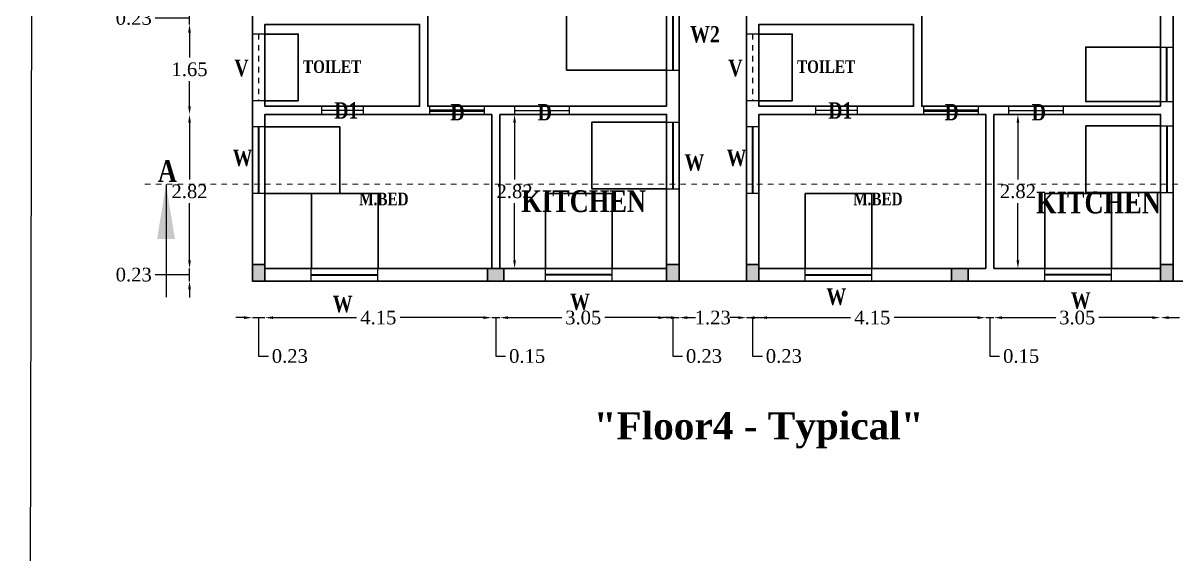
# Model space of a CAD drawing. Header units: metres. Extents: x 5 to 221, y 0 to 97.
# Drawn here: x 184.52 to 205.61, y 55.98 to 65.7 of the extents above; entities that cross this region are included whole.
import ezdxf

# ---------------------------------------------------------------- set-up
doc = ezdxf.new("R2010")
doc.units = ezdxf.units.M
doc.header["$LTSCALE"] = 0.015
doc.linetypes.add('DASHED2', pattern=[9.525, 6.35, -3.175])
doc.layers.add('FLOOR01', color=7, linetype='Continuous', lineweight=50)
doc.layers.add('FLOOR04', color=7, linetype='Continuous', lineweight=50)
doc.styles.get("Standard").update_dxf_attribs({"font": 'times.ttf'})
doc.styles.add('style1', font='timesbd.ttf', dxfattribs={"width": 0.8, "height": 0.18})
doc.styles.add('style4', font='timesbd.ttf', dxfattribs={"height": 0.25})
doc.dimstyles.new('Copy of 0.25', dxfattribs={"dimtxt": 0.3, "dimasz": 0.5, "dimexe": 0.1, "dimexo": 0.4, "dimgap": 0.09, "dimtad": 0, "dimtih": 1, "dimtoh": 1, "dimzin": 0, "dimdsep": 46, "dimtxsty": 'Standard', "dimcen": 0.09, "dimclrt": 256, "dimadec": 0, "dimazin": 0, "dimtfac": 1, "dimtofl": 0, "dimtmove": 0, "dimatfit": 0, "dimfxl": 1, "dimtolj": 1, "dimtzin": 0, "dimarcsym": 0})
doc.dimstyles.new('M', dxfattribs={"dimtxt": 0.25, "dimasz": 0.15, "dimexe": 0.15, "dimexo": 1.1, "dimgap": 0.09, "dimtad": 0, "dimtih": 1, "dimtoh": 1, "dimzin": 0, "dimdsep": 46, "dimtxsty": 'Standard', "dimcen": 0.09, "dimse1": 1, "dimse2": 1, "dimclrt": 256, "dimadec": 0, "dimazin": 0, "dimtfac": 1, "dimtofl": 0, "dimtmove": 0, "dimatfit": 3, "dimfxl": 1, "dimtolj": 1, "dimtzin": 0, "dimarcsym": 0})

# ---------------------------------------------------------------- blocks, each defined once
blk = doc.blocks.new('*D137')
at = {"color": 0, "lineweight": -2, "transparency": 16777216}
for p, q in [((188.562, 60.305), (188.412, 60.305)), ((188.712, 60.305), (188.942, 60.305)), ((188.827, 60.305), (188.827, 59.6)), ((189.092, 60.305), (189.242, 60.305)), ((188.827, 59.6), (189.007, 59.6))]:
    blk.add_line(p, q, dxfattribs=at)
at = {"color": 0, "lineweight": 30, "transparency": 16777216}
for points in [[(188.562, 60.33), (188.562, 60.28), (188.712, 60.305)], [(189.092, 60.33), (189.092, 60.28), (188.942, 60.305)]]:
    blk.add_solid(points, dxfattribs=at)
at = {"transparency": 16777216, "insert": (189.398, 59.6), "char_height": 0.25, "attachment_point": 5}
blk.add_mtext('\\A1;0.23', dxfattribs=at)
blk = doc.blocks.new('*D138')
at = {"color": 0, "lineweight": -2, "transparency": 16777216}
for p, q in [((189.092, 60.305), (190.619, 60.305)), ((192.942, 60.305), (191.415, 60.305))]:
    blk.add_line(p, q, dxfattribs=at)
at = {"color": 0, "lineweight": 30, "transparency": 16777216}
for points in [[(189.092, 60.33), (189.092, 60.28), (188.942, 60.305)], [(192.942, 60.33), (192.942, 60.28), (193.092, 60.305)]]:
    blk.add_solid(points, dxfattribs=at)
at = {"transparency": 16777216, "insert": (191.017, 60.305), "char_height": 0.25, "attachment_point": 5}
blk.add_mtext('\\A1;4.15', dxfattribs=at)
blk = doc.blocks.new('*D139')
at = {"color": 0, "lineweight": -2, "transparency": 16777216}
for p, q in [((192.942, 60.305), (192.792, 60.305)), ((193.092, 60.305), (193.242, 60.305)), ((193.167, 60.305), (193.167, 59.6)), ((193.392, 60.305), (193.542, 60.305)), ((193.167, 59.6), (193.347, 59.6))]:
    blk.add_line(p, q, dxfattribs=at)
at = {"color": 0, "lineweight": 30, "transparency": 16777216}
for points in [[(192.942, 60.33), (192.942, 60.28), (193.092, 60.305)], [(193.392, 60.33), (193.392, 60.28), (193.242, 60.305)]]:
    blk.add_solid(points, dxfattribs=at)
at = {"transparency": 16777216, "insert": (193.741, 59.6), "char_height": 0.25, "attachment_point": 5}
blk.add_mtext('\\A1;0.15', dxfattribs=at)
blk = doc.blocks.new('*D140')
at = {"color": 0, "lineweight": -2, "transparency": 16777216}
for p, q in [((193.392, 60.305), (194.374, 60.305)), ((196.142, 60.305), (195.161, 60.305))]:
    blk.add_line(p, q, dxfattribs=at)
at = {"color": 0, "lineweight": 30, "transparency": 16777216}
for points in [[(193.392, 60.33), (193.392, 60.28), (193.242, 60.305)], [(196.142, 60.33), (196.142, 60.28), (196.292, 60.305)]]:
    blk.add_solid(points, dxfattribs=at)
at = {"transparency": 16777216, "insert": (194.767, 60.305), "char_height": 0.25, "attachment_point": 5}
blk.add_mtext('\\A1;3.05', dxfattribs=at)
blk = doc.blocks.new('*D141')
at = {"color": 0, "lineweight": -2, "transparency": 16777216}
for p, q in [((196.142, 60.305), (195.992, 60.305)), ((196.292, 60.305), (196.522, 60.305)), ((196.407, 60.305), (196.407, 59.6)), ((196.672, 60.305), (196.822, 60.305)), ((196.407, 59.6), (196.587, 59.6))]:
    blk.add_line(p, q, dxfattribs=at)
at = {"color": 0, "lineweight": 30, "transparency": 16777216}
for points in [[(196.142, 60.33), (196.142, 60.28), (196.292, 60.305)], [(196.672, 60.33), (196.672, 60.28), (196.522, 60.305)]]:
    blk.add_solid(points, dxfattribs=at)
at = {"transparency": 16777216, "insert": (196.978, 59.6), "char_height": 0.25, "attachment_point": 5}
blk.add_mtext('\\A1;0.23', dxfattribs=at)
blk = doc.blocks.new('*D142')
at = {"color": 0, "lineweight": -2, "transparency": 16777216}
for p, q in [((196.372, 60.305), (196.222, 60.305)), ((197.903, 60.305), (198.053, 60.305))]:
    blk.add_line(p, q, dxfattribs=at)
at = {"color": 0, "lineweight": 30, "transparency": 16777216}
for points in [[(196.372, 60.33), (196.372, 60.28), (196.522, 60.305)], [(197.903, 60.33), (197.903, 60.28), (197.753, 60.305)]]:
    blk.add_solid(points, dxfattribs=at)
at = {"transparency": 16777216, "insert": (197.138, 60.305), "char_height": 0.25, "attachment_point": 5}
blk.add_mtext('\\A1;1.23', dxfattribs=at)
blk = doc.blocks.new('*D143')
at = {"color": 0, "lineweight": -2, "transparency": 16777216}
for p, q in [((197.603, 60.305), (197.453, 60.305)), ((197.753, 60.305), (197.983, 60.305)), ((197.868, 60.305), (197.868, 59.6)), ((198.133, 60.305), (198.283, 60.305)), ((197.868, 59.6), (198.048, 59.6))]:
    blk.add_line(p, q, dxfattribs=at)
at = {"color": 0, "lineweight": 30, "transparency": 16777216}
for points in [[(197.603, 60.33), (197.603, 60.28), (197.753, 60.305)], [(198.133, 60.33), (198.133, 60.28), (197.983, 60.305)]]:
    blk.add_solid(points, dxfattribs=at)
at = {"transparency": 16777216, "insert": (198.439, 59.6), "char_height": 0.25, "attachment_point": 5}
blk.add_mtext('\\A1;0.23', dxfattribs=at)
blk = doc.blocks.new('*D144')
at = {"color": 0, "lineweight": -2, "transparency": 16777216}
for p, q in [((198.133, 60.305), (199.66, 60.305)), ((201.983, 60.305), (200.456, 60.305))]:
    blk.add_line(p, q, dxfattribs=at)
at = {"color": 0, "lineweight": 30, "transparency": 16777216}
for points in [[(198.133, 60.33), (198.133, 60.28), (197.983, 60.305)], [(201.983, 60.33), (201.983, 60.28), (202.133, 60.305)]]:
    blk.add_solid(points, dxfattribs=at)
at = {"transparency": 16777216, "insert": (200.058, 60.305), "char_height": 0.25, "attachment_point": 5}
blk.add_mtext('\\A1;4.15', dxfattribs=at)
blk = doc.blocks.new('*D145')
at = {"color": 0, "lineweight": -2, "transparency": 16777216}
for p, q in [((201.983, 60.305), (201.833, 60.305)), ((202.133, 60.305), (202.283, 60.305)), ((202.208, 60.305), (202.208, 59.6)), ((202.433, 60.305), (202.583, 60.305)), ((202.208, 59.6), (202.388, 59.6))]:
    blk.add_line(p, q, dxfattribs=at)
at = {"color": 0, "lineweight": 30, "transparency": 16777216}
for points in [[(201.983, 60.33), (201.983, 60.28), (202.133, 60.305)], [(202.433, 60.33), (202.433, 60.28), (202.283, 60.305)]]:
    blk.add_solid(points, dxfattribs=at)
at = {"transparency": 16777216, "insert": (202.782, 59.6), "char_height": 0.25, "attachment_point": 5}
blk.add_mtext('\\A1;0.15', dxfattribs=at)
blk = doc.blocks.new('*D146')
at = {"color": 0, "lineweight": -2, "transparency": 16777216}
for p, q in [((202.433, 60.305), (203.415, 60.305)), ((205.183, 60.305), (204.201, 60.305))]:
    blk.add_line(p, q, dxfattribs=at)
at = {"color": 0, "lineweight": 30, "transparency": 16777216}
for points in [[(202.433, 60.33), (202.433, 60.28), (202.283, 60.305)], [(205.183, 60.33), (205.183, 60.28), (205.333, 60.305)]]:
    blk.add_solid(points, dxfattribs=at)
at = {"transparency": 16777216, "insert": (203.808, 60.305), "char_height": 0.25, "attachment_point": 5}
blk.add_mtext('\\A1;3.05', dxfattribs=at)
blk = doc.blocks.new('*D147')
at = {"color": 0, "lineweight": -2, "transparency": 16777216}
for p, q in [((205.483, 60.305), (205.681, 60.305)), ((206.648, 60.305), (206.45, 60.305))]:
    blk.add_line(p, q, dxfattribs=at)
at = {"color": 0, "lineweight": 30, "transparency": 16777216}
for points in [[(205.483, 60.33), (205.483, 60.28), (205.333, 60.305)], [(206.648, 60.33), (206.648, 60.28), (206.798, 60.305)]]:
    blk.add_solid(points, dxfattribs=at)
at = {"transparency": 16777216, "insert": (206.065, 60.305), "char_height": 0.25, "attachment_point": 5}
blk.add_mtext('\\A1;1.46', dxfattribs=at)
blk = doc.blocks.new('*D152')
at = {"color": 0, "lineweight": -2, "transparency": 16777216}
for p, q in [((187.562, 61.356), (187.562, 61.506)), ((187.562, 60.976), (187.562, 61.206)), ((187.112, 61.091), (186.932, 61.091)), ((187.562, 61.091), (187.112, 61.091)), ((187.562, 60.826), (187.562, 60.676))]:
    blk.add_line(p, q, dxfattribs=at)
at = {"color": 0, "lineweight": 30, "transparency": 16777216}
for points in [[(187.537, 61.356), (187.587, 61.356), (187.562, 61.206)], [(187.537, 60.826), (187.587, 60.826), (187.562, 60.976)]]:
    blk.add_solid(points, dxfattribs=at)
at = {"transparency": 16777216, "insert": (186.541, 61.091), "char_height": 0.25, "attachment_point": 5}
blk.add_mtext('\\A1;0.23', dxfattribs=at)
blk = doc.blocks.new('*D156')
at = {"color": 0, "lineweight": -2, "transparency": 16777216}
for p, q in [((187.562, 63.876), (187.562, 62.834)), ((187.562, 61.356), (187.562, 62.399))]:
    blk.add_line(p, q, dxfattribs=at)
at = {"color": 0, "lineweight": 30, "transparency": 16777216}
for points in [[(187.537, 63.876), (187.587, 63.876), (187.562, 64.026)], [(187.537, 61.356), (187.587, 61.356), (187.562, 61.206)]]:
    blk.add_solid(points, dxfattribs=at)
at = {"transparency": 16777216, "insert": (187.562, 62.616), "char_height": 0.25, "attachment_point": 5}
blk.add_mtext('\\A1;2.82', dxfattribs=at)
blk = doc.blocks.new('*D157')
at = {"color": 0, "lineweight": -2, "transparency": 16777216}
for p, q in [((187.562, 65.526), (187.562, 65.069)), ((187.562, 64.176), (187.562, 64.634))]:
    blk.add_line(p, q, dxfattribs=at)
at = {"color": 0, "lineweight": 30, "transparency": 16777216}
for points in [[(187.537, 65.526), (187.587, 65.526), (187.562, 65.676)], [(187.537, 64.176), (187.587, 64.176), (187.562, 64.026)]]:
    blk.add_solid(points, dxfattribs=at)
at = {"transparency": 16777216, "insert": (187.562, 64.851), "char_height": 0.25, "attachment_point": 5}
blk.add_mtext('\\A1;1.65', dxfattribs=at)
blk = doc.blocks.new('*D158')
at = {"color": 0, "lineweight": -2, "transparency": 16777216}
for p, q in [((187.562, 66.056), (187.562, 66.206)), ((187.562, 65.676), (187.562, 65.906)), ((187.112, 65.791), (186.932, 65.791)), ((187.562, 65.791), (187.112, 65.791)), ((187.562, 65.526), (187.562, 65.376))]:
    blk.add_line(p, q, dxfattribs=at)
at = {"color": 0, "lineweight": 30, "transparency": 16777216}
for points in [[(187.537, 66.056), (187.587, 66.056), (187.562, 65.906)], [(187.537, 65.526), (187.587, 65.526), (187.562, 65.676)]]:
    blk.add_solid(points, dxfattribs=at)
at = {"transparency": 16777216, "insert": (186.541, 65.791), "char_height": 0.25, "attachment_point": 5}
blk.add_mtext('\\A1;0.23', dxfattribs=at)
blk = doc.blocks.new('*D167')
at = {"layer": 'FLOOR04', "color": 0, "lineweight": -2, "transparency": 16777216}
for p, q in [((193.511, 63.876), (193.511, 62.834)), ((193.511, 61.356), (193.511, 62.399))]:
    blk.add_line(p, q, dxfattribs=at)
at = {"layer": 'FLOOR04', "color": 0, "lineweight": 30, "transparency": 16777216}
for points in [[(193.486, 63.876), (193.536, 63.876), (193.511, 64.026)], [(193.486, 61.356), (193.536, 61.356), (193.511, 61.206)]]:
    blk.add_solid(points, dxfattribs=at)
at = {"layer": 'FLOOR04', "lineweight": 30, "transparency": 16777216, "insert": (193.511, 62.616), "char_height": 0.25, "attachment_point": 5}
blk.add_mtext('\\A1;2.82', dxfattribs=at)
blk = doc.blocks.new('*D168')
at = {"layer": 'FLOOR04', "color": 0, "lineweight": -2, "transparency": 16777216}
for p, q in [((202.723, 63.876), (202.723, 62.834)), ((202.723, 61.356), (202.723, 62.399))]:
    blk.add_line(p, q, dxfattribs=at)
at = {"layer": 'FLOOR04', "color": 0, "lineweight": 30, "transparency": 16777216}
for points in [[(202.698, 63.876), (202.748, 63.876), (202.723, 64.026)], [(202.698, 61.356), (202.748, 61.356), (202.723, 61.206)]]:
    blk.add_solid(points, dxfattribs=at)
at = {"layer": 'FLOOR04', "lineweight": 30, "transparency": 16777216, "insert": (202.723, 62.616), "char_height": 0.25, "attachment_point": 5}
blk.add_mtext('\\A1;2.82', dxfattribs=at)

msp = doc.modelspace()

# ---------------------------------------------------------------- hatches: boundary and pattern name
at = {"layer": 'FLOOR04'}
h = msp.add_hatch(color=256, dxfattribs=at)
h.dxf.hatch_style = 1
h.paths.add_polyline_path([(188.712, 60.976), (188.942, 60.976), (188.942, 61.276), (188.712, 61.276)])
h = msp.add_hatch(color=256, dxfattribs=at)
h.dxf.hatch_style = 1
h.paths.add_polyline_path([(193.317, 60.976), (193.317, 61.206), (193.017, 61.206), (193.017, 60.976)])
h = msp.add_hatch(color=256, dxfattribs=at)
h.dxf.hatch_style = 1
h.paths.add_polyline_path([(196.292, 60.976), (196.522, 60.976), (196.522, 61.276), (196.292, 61.276)])
h = msp.add_hatch(color=256, dxfattribs=at)
h.dxf.hatch_style = 1
h.paths.add_polyline_path([(197.753, 60.976), (197.983, 60.976), (197.983, 61.276), (197.753, 61.276)])
h = msp.add_hatch(color=256, dxfattribs=at)
h.dxf.hatch_style = 1
h.paths.add_polyline_path([(201.81, 60.976), (201.81, 61.206), (201.51, 61.206), (201.51, 60.976)])
h = msp.add_hatch(color=256, dxfattribs=at)
h.dxf.hatch_style = 1
h.paths.add_polyline_path([(205.333, 60.976), (205.563, 60.976), (205.563, 61.276), (205.333, 61.276)])

# ---------------------------------------------------------------- linework, layer by layer
at = {"lineweight": -2}
for p, q in [((184.516, 0.003), (184.753, 96.793)), ((188.712, 60.976), (188.712, 76.307)), ((196.522, 64.176), (196.522, 70.556)), ((197.753, 70.556), (197.753, 65.676)), ((205.563, 64.176), (205.563, 70.556)), ((191.922, 64.176), (191.922, 65.906)), ((196.292, 65.906), (196.292, 64.176)), ((200.963, 64.176), (200.963, 65.906)), ((205.333, 65.906), (205.333, 64.176)), ((188.712, 65.676), (188.712, 64.176)), ((188.942, 64.176), (188.942, 65.676)), ((188.942, 65.676), (191.772, 65.676)), ((191.772, 65.676), (191.772, 64.176)), ((197.753, 65.676), (197.753, 64.176)), ((197.983, 64.176), (197.983, 65.676)), ((197.983, 65.676), (200.813, 65.676)), ((200.813, 65.676), (200.813, 64.176)), ((205.333, 65.261), (205.563, 65.261)), ((188.712, 64.176), (188.712, 60.976)), ((189.979, 64.176), (188.942, 64.176)), ((191.772, 64.176), (190.739, 64.176)), ((193.242, 64.176), (191.922, 64.176)), ((196.292, 64.176), (193.242, 64.176)), ((196.522, 60.976), (196.522, 64.176)), ((197.753, 64.176), (197.753, 60.976)), ((199.02, 64.176), (197.983, 64.176)), ((200.813, 64.176), (199.78, 64.176)), ((202.283, 64.176), (200.963, 64.176)), ((205.333, 64.176), (202.283, 64.176)), ((205.333, 64.261), (205.563, 64.261)), ((205.563, 60.976), (205.563, 64.176)), ((189.979, 64.026), (188.942, 64.026)), ((188.942, 64.026), (188.942, 61.206)), ((193.092, 64.026), (190.739, 64.026)), ((193.092, 61.206), (193.092, 64.026)), ((193.242, 61.206), (193.242, 64.026)), ((193.242, 64.026), (196.292, 64.026)), ((196.292, 64.026), (196.292, 61.206)), ((199.02, 64.026), (197.983, 64.026)), ((197.983, 64.026), (197.983, 61.206)), ((202.133, 64.026), (199.78, 64.026)), ((202.133, 61.206), (202.133, 64.026)), ((202.283, 61.206), (202.283, 64.026)), ((202.283, 64.026), (205.333, 64.026)), ((205.333, 64.026), (205.333, 61.206)), ((188.942, 61.206), (193.092, 61.206)), ((191.011, 60.976), (191.011, 61.206)), ((193.242, 61.206), (196.292, 61.206)), ((197.983, 61.206), (202.133, 61.206)), ((200.052, 60.976), (200.052, 61.206)), ((202.283, 61.206), (205.333, 61.206)), ((188.712, 60.976), (190.865, 60.976)), ((214.608, 60.976), (188.712, 60.976)), ((190.865, 60.976), (196.522, 60.976)), ((197.753, 60.976), (199.906, 60.976))]:
    msp.add_line(p, q, dxfattribs=at)
at = {"lineweight": 35, "ltscale": 0.2}
for p, q in [((196.407, 66.359), (196.407, 64.839)), ((205.448, 64.261), (205.448, 65.261)), ((188.827, 63.797), (188.827, 62.577)), ((196.407, 63.885), (196.407, 62.665)), ((197.868, 63.797), (197.868, 62.577)), ((205.448, 63.816), (205.448, 62.596)), ((189.791, 61.091), (191.011, 61.091)), ((195.299, 61.091), (194.079, 61.091)), ((198.832, 61.091), (200.052, 61.091)), ((204.433, 61.091), (203.213, 61.091))]:
    msp.add_line(p, q, dxfattribs=at)
at = {"ltscale": 0.2}
for p, q in [((188.942, 65.497), (188.712, 65.497)), ((197.983, 65.497), (197.753, 65.497)), ((196.292, 64.839), (196.522, 64.839)), ((188.942, 64.277), (188.712, 64.277)), ((197.983, 64.277), (197.753, 64.277)), ((188.942, 63.797), (188.712, 63.797)), ((196.292, 63.885), (196.522, 63.885)), ((197.983, 63.797), (197.753, 63.797)), ((205.333, 63.816), (205.563, 63.816)), ((196.292, 62.665), (196.522, 62.665)), ((188.942, 62.577), (188.712, 62.577)), ((197.983, 62.577), (197.753, 62.577)), ((205.333, 62.596), (205.563, 62.596)), ((194.079, 60.976), (194.079, 61.206)), ((195.299, 60.976), (195.299, 61.206)), ((203.213, 60.976), (203.213, 61.206)), ((204.433, 60.976), (204.433, 61.206))]:
    msp.add_line(p, q, dxfattribs=at)
at = {"linetype": 'DASHED2', "ltscale": 0.2}
for p, q in [((188.827, 65.497), (188.827, 64.277)), ((197.868, 65.497), (197.868, 64.277))]:
    msp.add_line(p, q, dxfattribs=at)
for p, q in [((189.979, 64.176), (189.979, 64.026)), ((190.739, 64.176), (190.739, 64.026)), ((191.954, 64.176), (191.954, 64.026)), ((192.954, 64.176), (192.954, 64.026)), ((193.511, 64.176), (193.511, 64.026)), ((194.511, 64.176), (194.511, 64.026)), ((199.02, 64.176), (199.02, 64.026)), ((199.78, 64.176), (199.78, 64.026)), ((200.995, 64.176), (200.995, 64.026)), ((201.995, 64.176), (201.995, 64.026)), ((202.552, 64.176), (202.552, 64.026)), ((203.552, 64.176), (203.552, 64.026)), ((189.791, 60.976), (189.791, 61.206)), ((198.832, 60.976), (198.832, 61.206)), ((199.906, 60.976), (205.333, 60.976, 48.021))]:
    msp.add_line(p, q)
at = {"linetype": 'DASHED2', "lineweight": 0, "ltscale": 0.2}
msp.add_line((217.847, 62.747, 48.021), (186.742, 62.747, 48.021), dxfattribs=at)
at = {"layer": 'FLOOR04', "color": 82, "lineweight": -2}
for p, q in [((190.739, 64.101), (189.979, 64.101)), ((193.511, 64.101), (194.511, 64.101)), ((199.78, 64.101), (199.02, 64.101)), ((202.552, 64.101), (203.552, 64.101))]:
    msp.add_line(p, q, dxfattribs=at)
at = {"layer": 'FLOOR04', "color": 22, "lineweight": 50}
for p, q in [((191.954, 64.101), (192.954, 64.101)), ((200.995, 64.101), (201.995, 64.101))]:
    msp.add_line(p, q, dxfattribs=at)
at = {"layer": 'FLOOR04', "color": 181, "lineweight": 30}
msp.add_lwpolyline([(188.712, 76.307), (214.608, 76.307), (214.608, 60.976), (188.712, 60.976)], close=True, dxfattribs=at)
at = {"layer": 'FLOOR04', "color": 230, "lineweight": 30}
for points in [[(188.712, 73.536), (196.522, 73.536), (196.522, 60.976), (188.712, 60.976)], [(205.563, 60.976), (205.563, 73.536), (200.643, 73.536), (200.643, 70.436), (197.753, 70.436), (197.753, 60.976)]]:
    msp.add_lwpolyline(points, close=True, dxfattribs=at)
at = {"layer": 'FLOOR04', "color": 11, "lineweight": 30}
for points in [[(205.563, 73.306), (206.798, 73.306), (206.798, 60.976), (205.563, 60.976)], [(196.522, 71.276), (197.753, 71.276), (197.753, 60.976), (196.522, 60.976)]]:
    msp.add_lwpolyline(points, close=True, dxfattribs=at)
at = {"layer": 'FLOOR04', "color": 23, "lineweight": 30}
for points in [[(196.292, 64.176), (191.922, 64.176), (191.922, 67.126), (196.292, 67.126)], [(205.333, 64.176), (205.333, 67.126), (200.963, 67.126), (200.963, 65.906), (200.963, 65.906), (200.963, 64.176)], [(193.092, 64.026), (188.942, 64.026), (188.942, 61.206), (193.092, 61.206)], [(202.133, 61.206), (197.983, 61.206), (197.983, 64.026), (202.133, 64.026)]]:
    msp.add_lwpolyline(points, close=True, dxfattribs=at)
at = {"layer": 'FLOOR04', "color": 103, "lineweight": 30}
for points in [[(194.462, 66.359), (194.462, 64.839), (196.292, 64.839), (196.292, 66.359)], [(205.333, 64.261), (205.333, 65.261), (203.963, 65.261), (203.963, 64.261)], [(188.942, 63.797), (188.942, 62.577), (190.312, 62.577), (190.312, 63.797)], [(194.922, 63.885), (194.922, 62.665), (196.292, 62.665), (196.292, 63.885)], [(203.963, 63.816), (203.963, 62.596), (205.333, 62.596), (205.333, 63.816)], [(189.797, 61.206), (191.017, 61.206), (191.017, 62.576), (189.797, 62.576)], [(194.079, 61.206), (195.299, 61.206), (195.299, 62.576), (194.079, 62.576)], [(198.832, 61.206), (200.052, 61.206), (200.052, 62.576), (198.832, 62.576)], [(203.213, 61.206), (204.433, 61.206), (204.433, 62.576), (203.213, 62.576)]]:
    msp.add_lwpolyline(points, close=True, dxfattribs=at)
at = {"layer": 'FLOOR04', "color": 81, "lineweight": 30}
for points in [[(188.942, 65.676), (191.772, 65.676), (191.772, 64.176), (188.942, 64.176)], [(197.983, 65.676), (200.813, 65.676), (200.813, 64.176), (197.983, 64.176)]]:
    msp.add_lwpolyline(points, close=True, dxfattribs=at)
at = {"layer": 'FLOOR04', "color": 80, "lineweight": 30}
for points in [[(191.772, 64.176), (188.942, 64.176), (188.942, 65.676), (191.772, 65.676)], [(200.813, 64.176), (197.983, 64.176), (197.983, 65.676), (200.813, 65.676)]]:
    msp.add_lwpolyline(points, close=True, dxfattribs=at)
at = {"layer": 'FLOOR04', "color": 83, "lineweight": 30}
for points in [[(191.772, 64.176), (188.942, 64.176), (188.942, 65.676), (191.772, 65.676)], [(200.813, 64.176), (197.983, 64.176), (197.983, 65.676), (200.813, 65.676)]]:
    msp.add_lwpolyline(points, close=True, dxfattribs=at)
at = {"layer": 'FLOOR04', "color": 102, "lineweight": 30}
for points in [[(188.942, 65.497), (188.942, 64.277), (189.552, 64.277), (189.552, 65.497)], [(197.983, 65.497), (197.983, 64.277), (198.593, 64.277), (198.593, 65.497)]]:
    msp.add_lwpolyline(points, close=True, dxfattribs=at)
at = {"layer": 'FLOOR04', "color": 25, "lineweight": 30}
for points in [[(193.242, 64.026), (196.292, 64.026), (196.292, 61.206), (193.242, 61.206)], [(202.283, 64.026), (205.333, 64.026), (205.333, 61.206), (202.283, 61.206)]]:
    msp.add_lwpolyline(points, close=True, dxfattribs=at)
at = {"layer": 'FLOOR04', "lineweight": 30}
for points in [[(188.942, 61.276), (188.712, 61.276), (188.712, 60.976), (188.942, 60.976)], [(193.017, 61.206), (193.017, 60.976), (193.317, 60.976), (193.317, 61.206)], [(196.522, 61.276), (196.292, 61.276), (196.292, 60.976), (196.522, 60.976)], [(197.983, 61.276), (197.753, 61.276), (197.753, 60.976), (197.983, 60.976)], [(201.51, 61.206), (201.51, 60.976), (201.81, 60.976), (201.81, 61.206)], [(205.563, 61.276), (205.333, 61.276), (205.333, 60.976), (205.563, 60.976)]]:
    msp.add_lwpolyline(points, close=True, dxfattribs=at)
at = {"layer": 'FLOOR04', "color": 145, "lineweight": 30}
for points in [[(188.942, 61.276), (188.712, 61.276), (188.712, 60.976), (188.942, 60.976)], [(193.017, 61.206), (193.017, 60.976), (193.317, 60.976), (193.317, 61.206)], [(196.522, 61.276), (196.292, 61.276), (196.292, 60.976), (196.522, 60.976)], [(197.983, 61.276), (197.753, 61.276), (197.753, 60.976), (197.983, 60.976)], [(201.51, 61.206), (201.51, 60.976), (201.81, 60.976), (201.81, 61.206)], [(205.563, 61.276), (205.333, 61.276), (205.333, 60.976), (205.563, 60.976)]]:
    msp.add_lwpolyline(points, close=True, dxfattribs=at)

# ---------------------------------------------------------------- texts
at = {"ltscale": 0.2, "style": 'style4', "width": 0.8}
for s, height, p in [('W2', 0.3, (196.724, 65.344)), ('V', 0.3, (188.382, 64.728, 48.021)), ('V', 0.3, (197.422, 64.728, 48.021)), ('D1', 0.3, (190.21, 63.949, 48.021)), ('D', 0.3, (192.338, 63.92, 48.021)), ('D', 0.3, (193.932, 63.917, 48.021)), ('D1', 0.3, (199.25, 63.949, 48.021)), ('D', 0.3, (201.379, 63.92, 48.021)), ('D', 0.3, (202.973, 63.917, 48.021)), ('W', 0.3, (188.351, 63.084, 48.021)), ('W', 0.3, (197.391, 63.084, 48.021)), ('A', 0.4, (186.982, 62.788, 48.021)), ('W', 0.3, (196.621, 62.997)), ('W', 0.3, (199.218, 60.54)), ('W', 0.3, (203.691, 60.47)), ('W', 0.3, (190.183, 60.406)), ('W', 0.3, (194.527, 60.445))]:
    msp.add_text(s, height=height, dxfattribs=at).set_placement(p)
at = {"color": 7, "lineweight": 30, "ltscale": 0.2, "style": 'style4'}
msp.add_text('"Floor4 - Typical"', height=0.5, dxfattribs=at).set_placement((194.957, 58.074))
at = {"layer": 'FLOOR01', "style": 'style1', "width": 0.8}
for s, p in [('TOILET', (189.638, 64.787, 46.675)), ('TOILET', (198.679, 64.787, 46.675)), ('M.BED', (190.668, 62.363, 46.675)), ('M.BED', (199.709, 62.363, 46.675))]:
    msp.add_text(s, height=0.23, dxfattribs=at).set_placement(p)
at = {"layer": 'FLOOR04', "color": 230, "lineweight": -2, "style": 'style4', "width": 0.8}
for p in [(193.634, 62.238), (203.055, 62.214)]:
    msp.add_text('KITCHEN', height=0.4, dxfattribs=at).set_placement(p)

# ---------------------------------------------------------------- dimensions: what is measured, and where the dimension line sits
for base, p1, p2, picture, middle in [((187.562, 65.906), (188.942, 65.676), (188.942, 65.906), '*D158', (186.842, 65.791)), ((187.562, 65.676), (188.942, 64.026), (188.942, 65.676), '*D157', (187.562, 64.851)), ((187.562, 64.026), (188.942, 61.206), (188.942, 64.026), '*D156', (187.562, 62.616)), ((187.562, 61.206), (188.942, 60.976), (188.942, 61.206), '*D152', (186.842, 61.091))]:
    dim = msp.add_linear_dim(base=base, p1=p1, p2=p2, angle=90, dimstyle='M', override={"dimpost": '\\X', "dimtmove": 1})
    dim.commit()
    dim.dimension.update_dxf_attribs({"geometry": picture, "text_midpoint": middle})
for base, p1, p2, picture, middle in [((188.942, 60.305), (188.712, 60.976), (188.942, 60.976), '*D137', (189.097, 59.6)), ((193.092, 60.305), (188.942, 60.976), (193.092, 60.906), '*D138', (191.017, 60.305)), ((193.242, 60.305), (193.092, 60.906), (193.242, 60.906), '*D139', (193.437, 59.6)), ((196.292, 60.305), (193.242, 60.906), (196.292, 60.906), '*D140', (194.767, 60.305)), ((196.522, 60.305), (196.292, 60.906), (196.522, 60.906), '*D141', (196.677, 59.6)), ((197.753, 60.305), (196.522, 60.906), (197.753, 60.976), '*D142', (197.138, 60.305)), ((197.983, 60.305), (197.753, 60.976), (197.983, 60.976), '*D143', (198.138, 59.6)), ((202.133, 60.305), (197.983, 60.976), (202.133, 60.906), '*D144', (200.058, 60.305)), ((202.283, 60.305), (202.133, 60.906), (202.283, 60.906), '*D145', (202.478, 59.6)), ((205.333, 60.305), (202.283, 60.906), (205.333, 60.906), '*D146', (203.808, 60.305)), ((206.7977, 60.3052), (205.3331, 60.9064), (206.7977, 60.9764), '*D147', (206.0654, 60.3052))]:
    dim = msp.add_linear_dim(base=base, p1=p1, p2=p2, dimstyle='M', override={"dimpost": '\\X', "dimtmove": 1})
    dim.commit()
    dim.dimension.update_dxf_attribs({"geometry": picture, "text_midpoint": middle})
at = {"layer": 'FLOOR04', "lineweight": 30}
dim = msp.add_linear_dim(base=(193.511, 61.206), p1=(193.511, 64.026), p2=(193.511, 61.206), angle=90, dimstyle='M', override={"dimpost": '\\X'}, dxfattribs=at)
dim.commit()
dim.dimension.update_dxf_attribs({"geometry": '*D167', "text_midpoint": (193.511, 62.616)})
dim = msp.add_aligned_dim(p1=(202.606, 61.206), p2=(202.606, 64.026), distance=-0.118, dimstyle='M', override={"dimpost": '\\X'}, dxfattribs=at)
dim.commit()
dim.dimension.update_dxf_attribs({"geometry": '*D168', "text_midpoint": (202.723, 62.616)})

# ---------------------------------------------------------------- leaders
at = {"ltscale": 0.2}
msp.add_leader([(187.132, 62.744, 48.021), (187.132, 60.679, 48.021)], dimstyle='Copy of 0.25', override={"dimscale": 1, "dimasz": 1, "dimgap": 0.09, "dimtad": 0, "dimtfillclr": 256}, dxfattribs=at)

doc.saveas('drawing.dxf')
